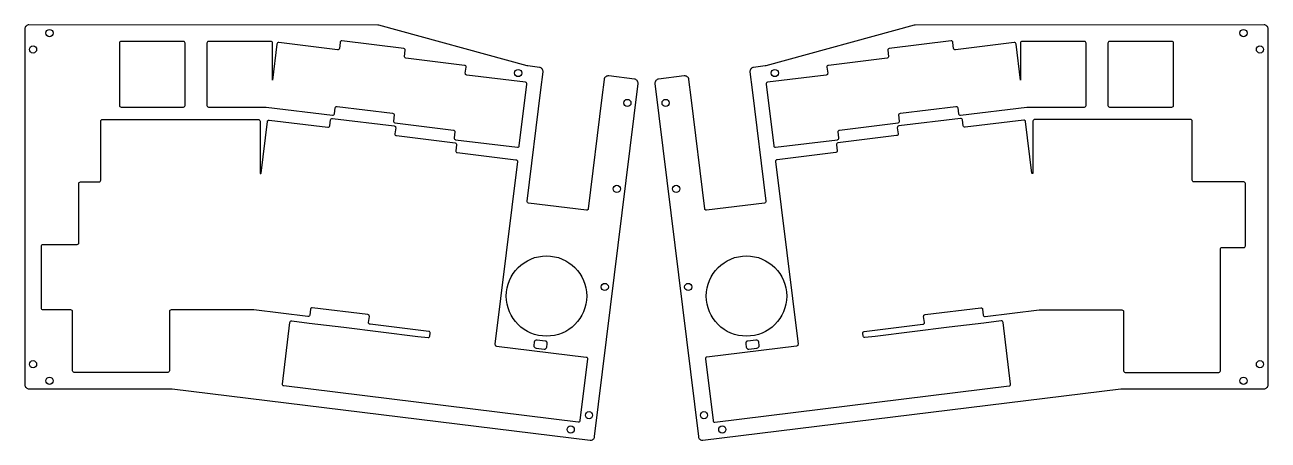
# Model space of a CAD drawing. Header units: millimetres. Extents: x -5 to 375, y -127 to 0.
import ezdxf

# ---------------------------------------------------------------- set-up
doc = ezdxf.new("R2010")
doc.units = ezdxf.units.MM
doc.layers.get('0').update_dxf_attribs({"linetype": 'CONTINUOUS'})

msp = doc.modelspace()

# ---------------------------------------------------------------- linework, layer by layer
for points in [[(40.37, -111.24), (167.79, -126.88, 0.414214), (169.19, -125.79), (182.41, -18.09, 0.414214), (181.32, -16.7), (173.48, -15.73, 0.414214), (172.08, -16.82), (171.41, -22.28), (167.24, -56.3, -0.414214), (166.68, -56.73), (149.04, -54.57, -0.414214), (148.61, -54.01), (152.78, -19.99), (153.45, -14.54, 0.414214), (152.37, -13.14), (148.8, -12.7, -0.03633), (148.62, -12.67), (103.43, -0.29, 0.066742), (103.1, -0.24), (-3.3, -0.15, 0.414464), (-4.55, -1.4), (-4.55, -109.98, 0.414214), (-3.3, -111.23), (40.22, -111.23, -0.030553)], [(220.96, -54.57), (203.32, -56.73, -0.414214), (202.76, -56.3), (198.59, -22.28), (197.92, -16.82, 0.414214), (196.52, -15.73), (188.68, -16.7, 0.414214), (187.59, -18.09), (200.81, -125.79, 0.414214), (202.21, -126.88), (329.63, -111.24, -0.030553), (329.78, -111.23), (373.3, -111.23, 0.414214), (374.55, -109.98), (374.55, -1.4, 0.414464), (373.3, -0.15), (266.9, -0.24, 0.066742), (266.57, -0.29), (221.38, -12.67, -0.03633), (221.2, -12.7), (217.63, -13.14, 0.414214), (216.55, -14.54), (217.22, -19.99), (221.39, -54.01, -0.414214)], [(43.79, -25.24, 0.414214), (44.29, -24.74), (44.29, -5.74, 0.414214), (43.79, -5.24), (24.79, -5.24, 0.414214), (24.29, -5.74), (24.29, -24.74, 0.414214), (24.79, -25.24)], [(107.81, -29.5, 0.414214), (108.25, -30.06), (126.16, -32.26, -0.414214), (126.6, -32.82), (126.37, -34.66, 0.414214), (126.81, -35.22), (145.67, -37.53, 0.414214), (146.22, -37.1), (148.54, -18.24, 0.414214), (148.1, -17.68), (130.19, -15.48, -0.414214), (129.75, -14.92), (129.98, -13.08, 0.414214), (129.54, -12.52), (111.63, -10.32, -0.414214), (111.19, -9.77), (111.42, -7.92, 0.414214), (110.98, -7.37), (92.13, -5.05, 0.414214), (91.57, -5.49), (91.34, -7.33, -0.414214), (90.79, -7.76), (72.87, -5.57, 0.414214), (72.31, -6), (70.96, -17.02), (70.96, -5.74, 0.414214), (70.46, -5.24), (51.46, -5.24, 0.414214), (50.96, -5.74), (50.96, -24.74, 0.414214), (51.46, -25.24), (68.97, -25.24, -0.030553), (69.03, -25.24), (89.29, -27.73, 0.414214), (89.85, -27.3), (90.07, -25.45, -0.414214), (90.63, -25.02), (107.6, -27.1, -0.414214), (108.04, -27.66)], [(240.46, -12.52, 0.414214), (240.02, -13.08), (240.25, -14.92, -0.414214), (239.81, -15.48), (221.9, -17.68, 0.414214), (221.46, -18.24), (223.78, -37.1, 0.414214), (224.33, -37.53), (243.19, -35.22, 0.414214), (243.63, -34.66), (243.4, -32.82, -0.414214), (243.84, -32.26), (261.75, -30.06, 0.414214), (262.19, -29.5), (261.96, -27.66, -0.414214), (262.4, -27.1), (279.37, -25.02, -0.414214), (279.93, -25.45), (280.15, -27.3, 0.414214), (280.71, -27.73), (300.97, -25.24, -0.030553), (301.03, -25.24), (318.54, -25.24, 0.414214), (319.04, -24.74), (319.04, -5.74, 0.414214), (318.54, -5.24), (299.54, -5.24, 0.414214), (299.04, -5.74), (299.04, -17.02), (297.69, -6, 0.414214), (297.13, -5.57), (279.21, -7.76, -0.414214), (278.66, -7.33), (278.43, -5.49, 0.414214), (277.87, -5.05), (259.02, -7.37, 0.414214), (258.58, -7.92), (258.81, -9.77, -0.414214), (258.37, -10.32)], [(325.71, -24.74, 0.414214), (326.21, -25.24), (345.21, -25.24, 0.414214), (345.71, -24.74), (345.71, -5.74, 0.414214), (345.21, -5.24), (326.21, -5.24, 0.414214), (325.71, -5.74)], [(82.18, -91.16), (92.72, -92.45), (115.27, -95.22), (118.39, -95.6, 0.414214), (118.94, -95.17), (119.05, -94.27, 0.414214), (118.62, -93.71), (100.7, -91.51, -0.414214), (100.27, -90.95), (100.49, -89.11, 0.414214), (100.06, -88.55), (83.09, -86.47, 0.414214), (82.53, -86.9), (82.3, -88.75, -0.414214), (81.75, -89.18), (65.24, -87.16, 0.030553), (65.18, -87.15), (40.03, -87.15, 0.414214), (39.52, -87.65), (39.52, -105.7, -0.414214), (39.03, -106.2), (10.51, -106.2, -0.414214), (10.01, -105.7), (10.01, -87.65, 0.414214), (9.51, -87.15), (0.98, -87.15, -0.414214), (0.48, -86.65), (0.48, -67.65, -0.414214), (0.98, -67.15), (11.41, -67.15, 0.414214), (11.91, -66.65), (11.91, -48.6, -0.414214), (12.41, -48.1), (18.08, -48.1, 0.414214), (18.58, -47.6), (18.58, -29.55, -0.414214), (19.08, -29.05), (66.65, -29.05, -0.414214), (67.15, -29.55), (67.15, -45.44, 0.448763), (67.26, -45.54), (67.38, -45.53, 0.345914), (67.47, -45.44), (69.41, -29.64, -0.414214), (69.97, -29.2), (87.88, -31.4, 0.414214), (88.44, -30.96), (88.67, -29.12, -0.414214), (89.22, -28.69), (108.08, -31, -0.414214), (108.52, -31.56), (108.29, -33.4, 0.414214), (108.73, -33.96), (126.64, -36.16, -0.414214), (127.08, -36.72), (126.85, -38.56, 0.414214), (127.29, -39.12), (145.2, -41.32, -0.414214), (145.64, -41.87), (138.79, -97.61, 0.414214), (139.23, -98.16), (166.6, -101.52, -0.414214), (167.03, -102.08), (164.72, -120.94, -0.414214), (164.16, -121.37), (74.4, -110.35, -0.414214), (73.96, -109.8), (76.28, -90.94, -0.414214), (76.84, -90.5)], [(269.3, -91.51, 0.414214), (269.73, -90.95), (269.51, -89.11, -0.414214), (269.94, -88.55), (286.91, -86.47, -0.414214), (287.47, -86.9), (287.7, -88.75, 0.414214), (288.25, -89.18), (304.76, -87.16, -0.030553), (304.82, -87.15), (329.97, -87.15, -0.414214), (330.48, -87.65), (330.48, -105.7, 0.414214), (330.97, -106.2), (359.49, -106.2, 0.414214), (360, -105.7), (360, -87.65), (360, -68.6, -0.414214), (360.5, -68.1), (367.12, -68.1, 0.414214), (367.62, -67.6), (367.62, -48.6, 0.414214), (367.12, -48.1), (351.92, -48.1, -0.414214), (351.42, -47.6), (351.42, -29.55, 0.414214), (350.92, -29.05), (303.35, -29.05, 0.414214), (302.85, -29.55), (302.85, -45.44, -0.448763), (302.74, -45.54), (302.62, -45.53, -0.345914), (302.53, -45.44), (300.59, -29.64, 0.414214), (300.03, -29.2), (282.12, -31.4, -0.414214), (281.56, -30.96), (281.33, -29.12, 0.414214), (280.78, -28.69), (261.92, -31, 0.414214), (261.48, -31.56), (261.71, -33.4, -0.414214), (261.27, -33.96), (243.36, -36.16, 0.414214), (242.92, -36.72), (243.15, -38.56, -0.414214), (242.71, -39.12), (224.8, -41.32, 0.414214), (224.36, -41.87), (231.21, -97.61, -0.414214), (230.77, -98.16), (203.4, -101.52, 0.414214), (202.97, -102.08), (205.28, -120.94, 0.414214), (205.84, -121.37), (295.6, -110.35, 0.414214), (296.04, -109.8), (293.72, -90.94, 0.414214), (293.16, -90.5), (287.82, -91.16), (277.28, -92.45), (254.73, -95.22), (251.61, -95.6, -0.414214), (251.06, -95.17), (250.95, -94.27, -0.414214), (251.38, -93.71)], [(153.8, -99.12, 0.414214), (154.64, -98.47), (154.76, -97.48, 0.414214), (154.11, -96.64), (151.63, -96.34, 0.414214), (150.79, -96.99), (150.67, -97.98, 0.414214), (151.32, -98.82)], [(218.68, -98.82, 0.414214), (219.33, -97.98), (219.21, -96.99, 0.414214), (218.37, -96.34), (215.89, -96.64, 0.414214), (215.24, -97.48), (215.36, -98.47, 0.414214), (216.2, -99.12)]]:
    msp.add_lwpolyline(points, format="xyb", close=True)
for centre, radius in [((2.95, -2.66), 1.1), ((367.05, -2.66), 1.1), ((-2.05, -7.65), 1.1), ((372.05, -7.65), 1.1), ((145.86, -14.86), 1.1), ((224.14, -14.86), 1.1), ((179.17, -23.99), 1.1), ((190.83, -23.99), 1.1), ((175.95, -50.22), 1.1), ((194.05, -50.22), 1.1), ((154.51, -82.91), 12.26), ((215.49, -82.91), 12.26), ((172.27, -80.14), 1.1), ((197.73, -80.14), 1.1), ((-2.05, -103.73), 1.1), ((372.05, -103.73), 1.1), ((2.95, -108.77), 1.1), ((367.05, -108.77), 1.1), ((167.47, -119.29), 1.1), ((202.53, -119.29), 1.1), ((161.89, -123.64), 1.1), ((208.11, -123.64), 1.1)]:
    msp.add_circle(centre, radius)

doc.saveas('drawing.dxf')
